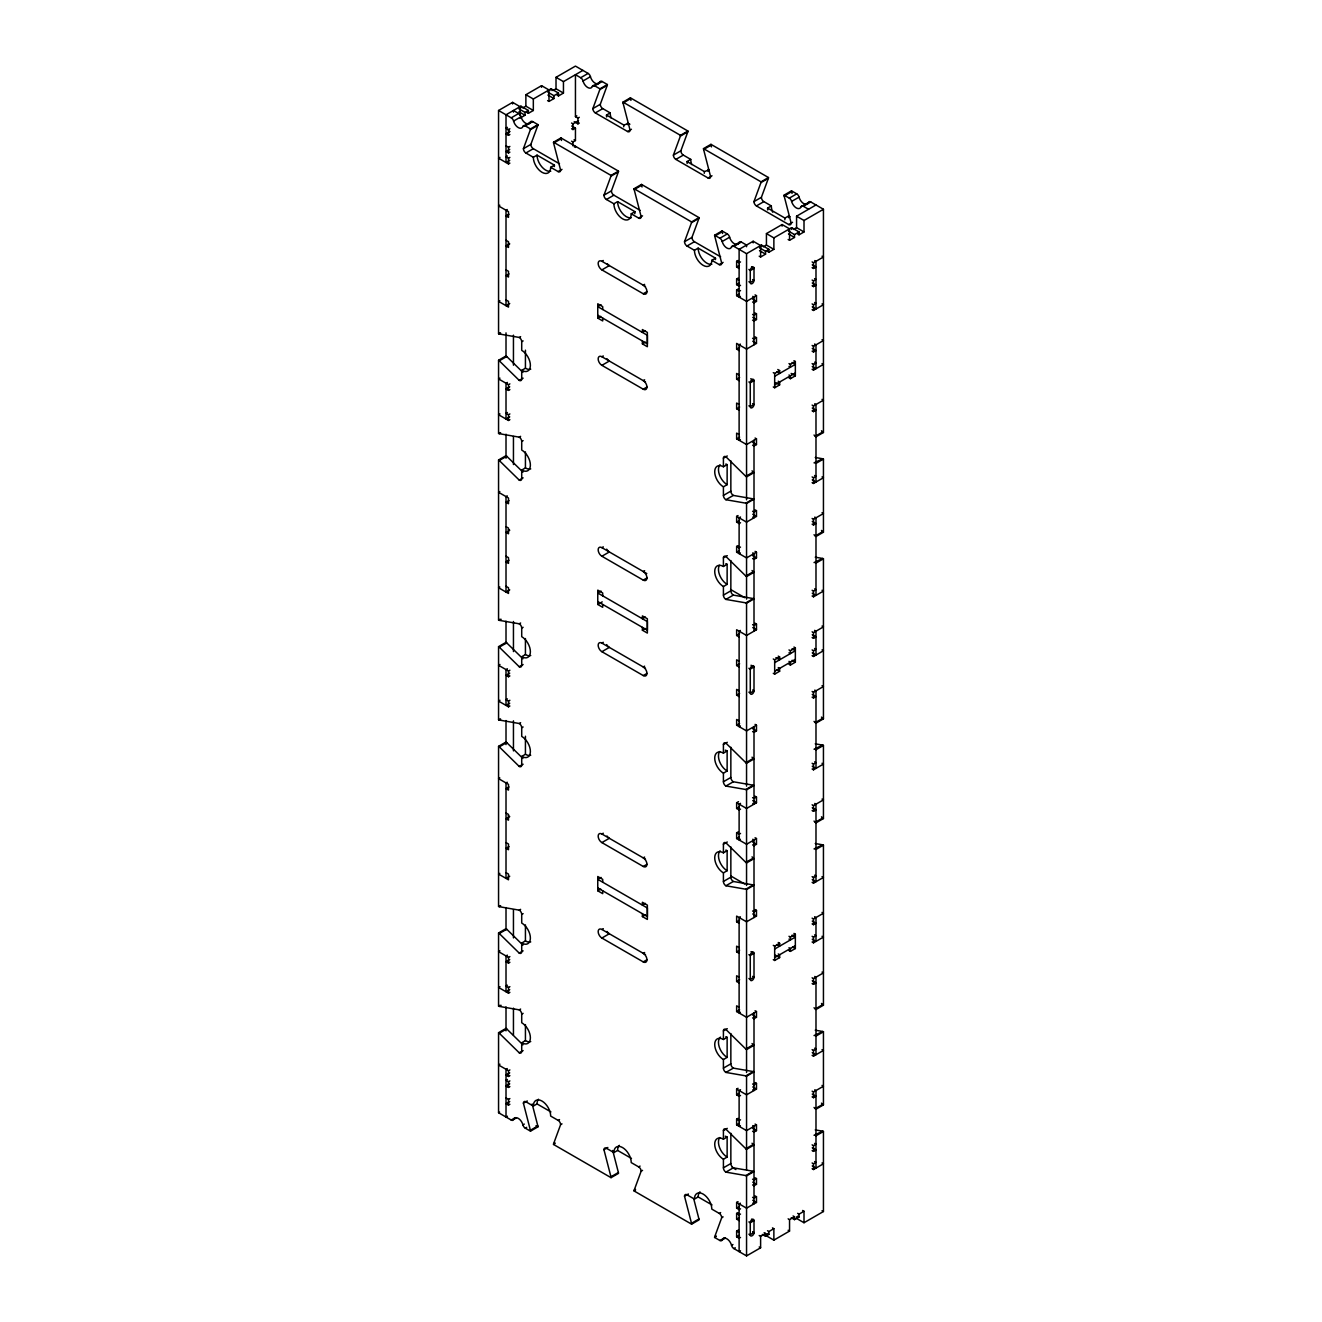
<?xml version="1.0" encoding="UTF-8"?>
<svg xmlns="http://www.w3.org/2000/svg" width="1322" height="1322" viewBox="0 0 1322 1322"><rect width="100%" height="100%" fill="white"/><g stroke="black" fill="none" stroke-linecap="round" stroke-linejoin="round"><path stroke-width="1.5" d="M533.328 157.285L537.046 155.137L554.414 165.151L550.679 167.299A12.278 7.089 60 0 1 542.003 172.306A12.278 7.089 60 0 1 533.328 157.285L525.892 152.988A3.503 2.033 60 0 1 523.413 148.692L530.386 129.672A3.503 2.033 60 0 0 530.502 128.912L537.938 124.615L532.7 121.607A3.503 2.033 60 0 0 530.37 122.169A7.007 4.049 60 0 1 525.693 123.276A7.007 4.049 60 0 1 521.017 116.766A3.503 2.033 60 0 0 518.67 113.51L513.448 110.486L513.448 112.155M523.413 148.692L530.849 144.395L537.839 125.375A3.503 2.033 60 0 0 537.938 124.615M631.437 129.275L627.57 131.506L595.33 112.899A3.503 2.033 60 0 1 592.851 108.602L599.824 89.582A3.503 2.033 60 0 0 599.94 88.822L607.376 84.542L602.138 81.518A3.503 2.033 60 0 0 599.808 82.08A7.007 4.049 60 0 1 595.131 83.187A7.007 4.049 60 0 1 590.455 76.676A3.503 2.033 60 0 0 588.108 73.421L575.45 66.1L556.017 77.32L556.017 88.772L563.453 93.069L563.453 81.617L582.886 70.397M592.851 108.602L600.287 104.306L607.261 85.286A3.503 2.033 60 0 0 607.376 84.542M613.887 203.786L617.605 201.638L634.957 211.669L631.238 213.817A12.278 7.089 60 0 1 622.563 218.824A12.278 7.089 60 0 1 613.887 203.786L606.434 199.49A3.503 2.033 60 0 1 603.956 195.193L610.946 176.19A3.503 2.033 60 0 0 611.045 175.429L618.498 171.133L560.958 137.918L553.521 142.214A3.503 2.033 60 0 0 553.621 143.09L560.611 170.158A3.503 2.033 60 0 1 558.132 171.596L550.679 167.299M603.956 195.193L611.408 190.897L618.382 171.893A3.503 2.033 60 0 0 618.498 171.133M711.996 175.776L708.113 178.024L675.873 159.4A3.503 2.033 60 0 1 673.394 155.104L680.384 136.1A3.503 2.033 60 0 0 680.483 135.34L687.919 131.043L630.396 97.828L622.959 102.124A3.503 2.033 60 0 0 623.059 103L630.049 130.068A3.503 2.033 60 0 1 627.57 131.506M673.394 155.104L680.847 150.807L687.82 131.803A3.503 2.033 60 0 0 687.919 131.043M694.43 250.288L698.165 248.139L715.516 258.17L711.798 260.318A12.278 7.089 60 0 1 703.122 265.325A12.278 7.089 60 0 1 694.43 250.288L686.994 246.008A3.503 2.033 60 0 1 684.515 241.711L691.505 222.691A3.503 2.033 60 0 0 691.604 221.931L699.041 217.634L641.517 184.419L634.081 188.716A3.503 2.033 60 0 0 634.18 189.591L641.153 216.676A3.503 2.033 60 0 1 638.675 218.097L631.238 213.817M684.515 241.711L691.951 237.415L698.941 218.394A3.503 2.033 60 0 0 699.041 217.634M792.556 222.294L788.672 224.525L756.432 205.918A3.503 2.033 60 0 1 753.953 201.622L760.943 182.601A3.503 2.033 60 0 0 761.042 181.841L768.479 177.545L710.955 144.329L703.502 148.626A3.503 2.033 60 0 0 703.618 149.502L710.592 176.586A3.503 2.033 60 0 1 708.113 178.024M753.953 201.622L761.389 197.325L768.379 178.305A3.503 2.033 60 0 0 768.479 177.545M612.714 1150.487L618.382 1172.498A3.503 2.033 60 0 1 618.498 1173.374L611.045 1177.671L553.521 1144.455A3.503 2.033 60 0 1 553.621 1143.695L560.611 1124.675L561.999 1123.882M693.703 1198.69L698.941 1219A3.503 2.033 60 0 1 699.041 1219.876L691.604 1224.172L634.081 1190.957A3.503 2.033 60 0 1 634.18 1190.197L641.153 1171.193L642.558 1170.383M762.315 1234.451L765.57 1236.334L765.57 1233.476L760.613 1236.334L760.613 1247.786L746.55 1255.9L733.892 1248.579A3.503 2.033 60 0 1 731.545 1245.324A7.007 4.049 60 0 0 726.869 1238.813A7.007 4.049 60 0 0 722.192 1239.92A3.503 2.033 60 0 1 719.862 1240.482L714.624 1237.458A3.503 2.033 60 0 1 714.739 1236.714L721.713 1217.694L723.117 1216.884M520.62 336.631L519.232 337.44L499.27 333.987A3.503 2.033 60 0 1 498.559 333.689L498.559 110.486L512.622 102.372L520.058 106.669L520.058 115.609M525.875 94.721L533.328 99.001L533.328 110.47L525.875 106.173L525.875 94.721L541.557 85.666L548.994 89.962L548.994 101.414L547.589 100.604M526.966 112.519L528.37 113.328L528.37 110.47L520.918 106.173L506.012 114.783L506.012 162.507L509.73 160.359M533.328 99.001L551.059 88.772L558.495 93.069L558.495 95.928L557.107 95.118M522.785 107.958L525.875 106.173M552.91 90.557L556.017 88.772M498.559 110.486L511.234 117.807L518.67 113.51M579.317 117.311L577.929 118.121L575.45 116.683L575.45 74.693L580.672 77.717L588.108 73.421M518.968 108.9L525.016 112.387L528.37 110.47M547.903 92.193L553.951 95.696L558.495 93.069M511.234 117.807A3.503 2.033 60 0 1 513.58 121.062L521.017 116.766M580.672 77.717A3.503 2.033 60 0 1 583.019 80.973L590.455 76.676M520.058 118.121L525.016 115.262L525.016 112.387M528.37 113.328L533.328 110.47M548.994 101.414L553.951 98.555L553.951 95.696M558.495 95.928L563.453 93.069M507.4 127.342L506.012 128.135L508.491 129.573L509.879 128.763M509.73 131.721L506.012 133.869L508.491 135.307L509.879 134.497M513.58 121.062A7.007 4.049 60 0 0 518.257 127.573A7.007 4.049 60 0 0 522.934 126.466L530.37 122.169M583.019 80.973A7.007 4.049 60 0 0 587.695 87.483A7.007 4.049 60 0 0 592.372 86.376L599.808 82.08M522.934 126.466A3.503 2.033 60 0 1 525.264 125.904L532.7 121.607M592.372 86.376A3.503 2.033 60 0 1 594.702 85.814L602.138 81.518M530.386 129.672L537.839 125.375M599.824 89.582L607.261 85.286M506.012 145.8L508.491 147.238L509.879 146.428M509.73 149.386L506.012 151.534L508.491 152.955L509.879 152.162M499.964 157.401L498.559 158.21L508.491 163.945L509.879 163.135M507.4 155.979L506.012 156.773L508.491 158.21L509.879 157.401M575.45 116.683L576.838 115.89M571.567 123.045L572.971 123.855L578.54 120.633M525.892 152.988L533.328 148.692L559.52 163.812M595.33 112.899L602.766 108.602L610.202 112.899A12.278 7.089 60 0 0 611.177 118.055M574.211 121.707L577.929 123.855L579.317 123.045M571.567 128.763L572.971 129.573L575.45 128.151L575.45 140.545L572.971 141.983L571.567 141.173M553.621 143.09L561.057 138.793A3.503 2.033 60 0 1 560.958 137.918M623.059 103L630.495 98.704A3.503 2.033 60 0 1 630.396 97.828M606.633 116.947A12.278 7.089 60 0 1 606.484 115.047L610.202 112.899M574.359 146.907L575.45 146.279L575.45 147.42M623.703 126.813A12.278 7.089 60 0 0 623.835 125.061L628.495 123.458M499.815 205.224L498.559 205.935L508.491 211.669L508.491 217.386L506.012 215.965L508.987 214.247M558.132 171.596L561.999 169.365M507.251 209.52L506.012 210.231L506.012 305.679L509.73 303.531M610.946 176.19L618.382 171.893M680.384 136.1L687.82 131.803M606.434 199.49L613.887 195.193L640.079 210.314M675.873 159.4L683.325 155.104L690.762 159.4A12.278 7.089 60 0 0 691.737 164.572M634.18 189.591L641.616 185.295A3.503 2.033 60 0 1 641.517 184.419M703.618 149.502L711.054 145.205A3.503 2.033 60 0 1 710.955 144.329M687.176 163.465A12.278 7.089 60 0 1 687.043 161.548L690.762 159.4M508.987 273.902L506.012 275.62L508.491 277.042L508.491 271.324L506.012 269.886M704.246 173.314A12.278 7.089 60 0 0 704.395 171.579L709.055 169.96M638.675 218.097L642.558 215.866M499.815 300.672L498.559 301.383L508.491 307.117L508.491 301.383L506.012 299.962M644.624 284.362L643.236 285.155A5.255 3.041 60 0 1 646.954 291.6L643.236 293.748L601.89 269.886A5.255 3.041 60 0 1 598.172 263.442A5.255 3.041 60 0 1 601.89 261.293L603.295 260.484M601.89 269.886L609.343 265.59A5.255 3.041 60 0 1 607.294 263.722M498.559 333.689L499.964 332.896M691.505 222.691L698.941 218.394M760.943 182.601L768.379 178.305M499.27 333.987L500.674 333.177M686.994 246.008L694.43 241.711L720.639 256.832M756.432 205.918L763.868 201.622L771.321 205.918A12.278 7.089 60 0 0 772.726 212.214M522.934 372.424L506.723 356.51A3.503 2.033 60 0 0 506.012 355.982L498.559 360.278A3.503 2.033 60 0 1 499.27 360.807L519.232 380.389A3.503 2.033 60 0 0 521.711 378.968L521.711 370.375A12.278 7.089 60 0 0 530.386 365.368A12.278 7.089 60 0 0 521.711 350.33L521.711 341.737L523.115 340.927M711.798 260.318L719.234 264.615A3.503 2.033 60 0 0 721.713 263.177L714.739 236.109A3.503 2.033 60 0 1 714.624 235.233L722.06 230.937L727.298 233.944A3.503 2.033 60 0 1 729.628 237.216A7.007 4.049 60 0 0 734.305 243.727A7.007 4.049 60 0 0 738.981 242.604A3.503 2.033 60 0 1 741.328 242.042L746.55 245.066L746.55 246.735M788.672 224.525A3.503 2.033 60 0 0 791.151 223.088L784.161 196.02A3.503 2.033 60 0 1 784.062 195.144L791.498 190.847L796.736 193.855A3.503 2.033 60 0 1 799.066 197.127A7.007 4.049 60 0 0 803.743 203.638A7.007 4.049 60 0 0 808.42 202.514A3.503 2.033 60 0 1 810.766 201.952L823.441 209.273L823.441 432.492L815.988 436.789A3.503 2.033 60 0 1 815.277 436.26L814.038 435.021M714.739 236.109L722.176 231.813A3.503 2.033 60 0 1 722.06 230.937M784.161 196.02L791.614 191.723A3.503 2.033 60 0 1 791.498 190.847M499.27 360.807L506.723 356.51M767.735 209.967A12.278 7.089 60 0 1 767.586 208.066L771.321 205.918M601.064 304.721L597.759 306.638L647.367 335.276L647.367 343.869L597.759 315.231M714.624 235.233L719.862 238.241L727.298 233.944M784.161 195.193L789.3 198.151L796.736 193.855M719.862 238.241A3.503 2.033 60 0 1 722.192 241.496L729.628 237.216M789.3 198.151A3.503 2.033 60 0 1 791.63 201.423L799.066 197.127M602.716 309.497L602.716 306.638L597.759 303.779L597.759 318.09L600.733 316.371M499.964 378.142L498.559 378.935L508.491 384.669L509.879 383.859M722.192 241.496A7.007 4.049 60 0 0 726.869 248.024A7.007 4.049 60 0 0 731.545 246.9L738.981 242.604M791.63 201.423A7.007 4.049 60 0 0 796.307 207.934A7.007 4.049 60 0 0 800.983 206.81L808.42 202.514M731.545 246.9A3.503 2.033 60 0 1 733.892 246.338L741.328 242.042M800.983 206.81A3.503 2.033 60 0 1 803.33 206.249L810.766 201.952M784.805 219.816A12.278 7.089 60 0 0 784.954 218.08L788.672 215.932L790.06 216.742M521.711 370.375L525.429 368.227A12.278 7.089 60 0 0 530.733 369.202M507.4 382.438L506.012 383.231L506.012 419.024L509.73 416.876M759.208 256.187L760.613 256.997L760.613 245.545L753.176 241.248L739.114 249.362L739.114 297.086L740.353 296.376M766.43 233.597L773.866 237.894L773.866 249.346L766.43 245.049L766.43 233.597L782.095 224.542L789.548 228.838L789.548 240.29L788.143 239.497M823.441 209.273L804.007 220.493L804.007 231.945L796.571 227.648L796.571 216.197L815.988 204.976M719.234 264.615L723.117 262.367M519.232 380.389L523.115 378.158M509.73 386.817L506.012 388.965L508.491 390.403L509.879 389.593M733.892 246.338L746.55 253.659L761.472 245.049L768.908 249.346L768.908 252.205L767.52 251.395M773.866 237.894L791.614 227.648L799.05 231.945L799.05 234.804L797.645 234.011M739.114 268.449L736.635 267.027L736.635 261.293L738.04 260.484M763.339 246.834L766.43 245.049M793.464 229.433L796.571 227.648M740.518 261.921L739.114 262.731L736.635 261.293M736.635 267.027L739.428 265.408M759.522 247.776L765.57 251.279L768.908 249.346M788.457 231.086L794.505 234.572L799.05 231.945M760.613 256.997L765.57 254.138L765.57 251.279M768.908 252.205L773.866 249.346M789.548 240.29L794.505 237.431L794.505 234.572M799.05 234.804L804.007 231.945M499.964 413.935L498.559 414.728L508.491 420.462L509.879 419.652M645.384 330.682L642.393 332.4L642.393 329.542L647.367 332.4L647.367 346.728L642.393 343.869L642.393 340.993M750.268 270.597L754.003 268.449L751.524 267.027M644.624 379.811L643.236 380.604A5.255 3.041 60 0 1 646.954 387.049L643.236 389.197L601.89 365.335A5.255 3.041 60 0 1 598.172 358.89A5.255 3.041 60 0 1 601.89 356.742L603.295 355.949M740.518 285.304L739.114 286.114L736.635 284.676L736.635 278.959L738.04 278.149M507.4 412.497L506.012 413.307L508.491 414.728L509.879 413.935M736.635 284.676L739.428 283.073M601.89 365.335L609.343 361.038A5.255 3.041 60 0 1 606.996 358.725M642.393 343.869L645.384 342.15M752.598 302.011L754.003 302.821L756.481 301.383L756.481 295.665L746.55 301.383L736.635 295.665L736.635 289.931L738.502 288.857M740.518 290.559L739.114 291.369L736.635 289.931M736.635 295.665L739.428 294.046M498.559 360.278L498.559 433.401L499.964 432.591M498.559 433.401A3.503 2.033 60 0 0 499.27 433.682L500.674 432.889M812.121 261.921L813.509 262.731L823.441 256.997L822.036 256.204M499.27 433.682L519.232 437.152L520.62 436.343M812.121 267.655L813.509 268.449L815.988 267.027L812.27 264.879M522.934 472.136L506.723 456.222A3.503 2.033 60 0 0 506.012 455.693L498.559 459.973A3.503 2.033 60 0 1 499.27 460.519L519.232 480.101A3.503 2.033 60 0 0 521.711 478.663L521.711 470.07A12.278 7.089 60 0 0 530.386 465.063A12.278 7.089 60 0 0 521.711 450.025L521.711 441.432L523.115 440.639M499.27 460.519L506.723 456.222M752.598 320.155L754.003 320.949L756.481 319.527L756.481 313.793L754.003 315.231L752.598 314.421M812.121 280.066L813.509 280.859L815.988 279.438L814.6 278.628M812.121 285.783L813.509 286.593L815.988 285.155L812.27 283.007M521.711 470.07L525.429 467.922A12.278 7.089 60 0 0 530.733 468.897M740.353 344.1L739.114 344.811L739.114 440.259L740.353 439.548M755.077 336.846L756.481 337.655L756.481 343.39L746.55 349.107L736.635 343.39L736.635 349.107L739.609 347.389M756.481 337.655L754.003 339.093L752.598 338.283M812.121 303.928L813.509 304.721L815.988 303.3L814.6 302.49M519.232 480.101L523.115 477.853M499.815 491.569L498.559 492.296L508.491 498.014L508.491 503.748L506.012 502.31L508.987 500.592M812.121 309.645L813.509 310.455L823.441 304.721L822.036 303.928M507.251 495.866L506.012 496.593L506.012 592.041L509.73 589.893M739.114 374.886L736.635 373.448L736.635 379.183L739.609 377.464M812.121 345.439L813.509 346.248L823.441 340.514L822.036 339.721M773.287 372.639L774.675 373.448L779.633 370.573L779.633 373.448L776.857 371.829M788.986 363.567L790.391 364.376L795.348 361.517L795.348 375.828L790.391 378.687L788.986 377.877M812.121 351.173L813.509 351.983L815.988 350.545L812.27 348.397M774.659 376.307L795.332 364.376L792.027 362.476M774.659 384.9L795.332 372.969M739.114 404.466L736.635 403.045L736.635 408.762L739.609 407.044M812.121 363.583L813.509 364.376L815.988 362.955L814.6 362.145M773.287 386.949L774.675 387.759L779.633 384.9L779.633 382.025L778.245 381.232M812.121 369.301L813.509 370.11L823.441 364.376L822.036 363.583M508.987 560.247L506.012 561.966L508.491 563.403L508.491 557.669L506.012 556.248M739.114 434.541L736.635 433.104L736.635 438.838L739.609 437.119M499.815 587.018L498.559 587.745L508.491 593.462L508.491 587.745L506.012 586.307M752.598 445.183L754.003 445.993L756.481 444.556L756.481 438.838L746.55 444.556L736.635 438.838M812.121 405.094L813.509 405.904L823.441 400.186L822.036 399.376M725.894 499.716L733.33 495.42L753.292 498.873A3.503 2.033 60 0 1 754.003 499.154L746.55 503.451A3.503 2.033 60 0 0 745.839 503.17L725.894 499.716A3.503 2.033 60 0 1 723.415 495.42L723.415 486.827A12.278 7.089 60 0 1 714.723 471.789A12.278 7.089 60 0 1 723.415 466.782L723.415 458.189L727.282 455.958M812.121 410.828L813.509 411.638L815.988 410.2L812.27 408.052M723.415 466.782L727.133 464.633L727.133 484.678L723.415 486.827M644.624 570.707L643.236 571.517A5.255 3.041 60 0 1 646.954 577.962L643.236 580.11L601.89 556.248A5.255 3.041 60 0 1 598.172 549.803A5.255 3.041 60 0 1 601.89 547.655L603.295 546.845M601.89 556.248L609.343 551.952A5.255 3.041 60 0 1 606.699 549.175M745.839 476.35L753.292 472.053A3.503 2.033 60 0 0 754.003 472.582L746.55 476.878A3.503 2.033 60 0 1 745.839 476.35L725.894 456.751A3.503 2.033 60 0 0 723.415 458.189M815.277 436.26L822.73 431.964A3.503 2.033 60 0 0 823.441 432.492M498.559 459.973L498.559 620.051L499.964 619.241M498.559 620.051A3.503 2.033 60 0 0 499.27 620.348L501.137 619.274M723.415 495.42L730.851 491.123L730.851 460.866M499.27 620.348L519.232 623.802L520.62 622.993M522.934 658.786L506.723 642.872A3.503 2.033 60 0 0 506.012 642.343L498.559 646.64A3.503 2.033 60 0 1 499.27 647.169L519.232 666.751A3.503 2.033 60 0 0 521.711 665.313L521.711 656.72A12.278 7.089 60 0 0 530.386 651.713A12.278 7.089 60 0 0 521.711 636.675L521.711 628.099L523.115 627.289M745.839 503.17L753.292 498.873M814.038 462.865L822.73 458.784A3.503 2.033 60 0 1 823.441 459.065L823.441 532.188L815.988 536.484A3.503 2.033 60 0 1 815.277 535.955L814.038 534.732M823.441 459.065L815.988 463.361A3.503 2.033 60 0 0 815.277 463.08M499.27 647.169L506.723 642.872M601.064 591.083L597.759 592.983L647.367 621.621L647.367 630.214L597.759 601.576M740.518 522.735L739.114 523.545L736.635 522.124L736.635 516.39L738.04 515.58M740.518 517.018L739.114 517.827L739.114 553.621L740.353 552.893M736.635 522.124L739.428 520.504M736.635 516.39L746.55 522.124L756.481 516.39L756.481 510.656L754.003 512.093L752.598 511.284M812.121 476.928L813.509 477.738L815.988 476.3L814.6 475.49M602.716 595.858L602.716 592.983L597.759 590.124L597.759 604.451L602.221 601.874M499.964 664.487L498.559 665.297L508.491 671.031L509.879 670.221M812.121 482.662L813.509 483.455L823.441 477.738L822.036 476.928M521.711 656.72L525.429 654.572A12.278 7.089 60 0 0 530.733 655.547M507.4 668.783L506.012 669.593L506.012 705.386L509.73 703.238M519.232 666.751L523.115 664.52M509.73 673.179L506.012 675.311L508.491 676.748L509.879 675.939M752.598 558.545L754.003 559.338L756.481 557.917L756.481 552.183L746.55 557.917L736.635 552.183L736.635 546.449L738.04 545.655M740.518 547.077L739.114 547.886L736.635 546.449M725.894 599.411L733.33 595.115L753.292 598.569A3.503 2.033 60 0 1 754.003 598.866L746.55 603.163A3.503 2.033 60 0 0 745.839 602.865L725.894 599.411A3.503 2.033 60 0 1 723.415 595.115L723.415 586.522A12.278 7.089 60 0 1 714.723 571.484A12.278 7.089 60 0 1 723.415 566.477L723.415 557.884L727.282 555.653M736.635 552.183L739.428 550.58M723.415 566.477L727.133 564.329L727.133 584.374L723.415 586.522M499.964 700.28L498.559 701.09L508.491 706.824L509.879 706.014M812.121 518.455L813.509 519.249L823.441 513.531L822.036 512.721M645.384 617.043L642.393 618.762L642.393 615.903L647.367 618.762L647.367 633.073L642.393 630.214L642.393 627.355M644.624 666.156L643.236 666.966A5.255 3.041 60 0 1 646.954 673.41L643.236 675.559L601.89 651.696A5.255 3.041 60 0 1 598.172 645.252A5.255 3.041 60 0 1 601.89 643.103L603.295 642.294M507.4 698.859L506.012 699.652L508.491 701.09L509.879 700.28M812.121 524.173L813.509 524.983L815.988 523.545L812.27 521.397M601.89 651.696L609.343 647.4A5.255 3.041 60 0 1 606.699 644.624M642.393 630.214L645.384 628.495M745.839 576.045L753.292 571.748A3.503 2.033 60 0 0 754.003 572.277L746.55 576.574A3.503 2.033 60 0 1 745.839 576.045L725.894 556.463A3.503 2.033 60 0 0 723.415 557.884M815.277 535.955L822.73 531.659A3.503 2.033 60 0 0 823.441 532.188M498.559 646.64L498.559 719.746L499.964 718.953M498.559 719.746A3.503 2.033 60 0 0 499.27 720.044L500.674 719.234M723.415 595.115L730.851 590.818L730.851 560.578M499.27 720.044L519.232 723.498L520.62 722.688M522.934 758.481L506.723 742.567A3.503 2.033 60 0 0 506.012 742.039L498.559 746.335A3.503 2.033 60 0 1 499.27 746.864L519.232 766.446A3.503 2.033 60 0 0 521.711 765.025L521.711 756.432A12.278 7.089 60 0 0 530.386 751.425A12.278 7.089 60 0 0 521.711 736.387L521.711 727.794L523.115 726.984M745.839 602.865L753.292 598.569M814.038 562.561L822.73 558.479A3.503 2.033 60 0 1 823.441 558.776L823.441 718.838L815.988 723.134A3.503 2.033 60 0 1 815.277 722.605L814.038 721.382M823.441 558.776L815.988 563.073A3.503 2.033 60 0 0 815.277 562.775M499.27 746.864L506.723 742.567M521.711 756.432L525.429 754.284A12.278 7.089 60 0 0 530.733 755.259M740.353 630.462L739.114 631.172L739.114 726.621L740.353 725.91M755.077 623.207L756.481 624.017L756.481 629.735L746.55 635.469L736.635 629.735L736.635 635.469L739.609 633.75M756.481 624.017L754.003 625.438L752.598 624.645M812.121 590.273L813.509 591.083L815.988 589.645L814.6 588.852M519.232 766.446L523.115 764.215M499.815 777.931L498.559 778.641L508.491 784.376L508.491 790.093L506.012 788.672L508.987 786.954M812.121 596.007L813.509 596.8L823.441 591.083L822.036 590.273M507.251 782.227L506.012 782.938L506.012 878.386L509.73 876.238M739.114 661.231L736.635 659.81L736.635 665.528L739.609 663.809M812.121 631.8L813.509 632.61L823.441 626.876L822.036 626.066M773.287 658.984L774.675 659.794L779.633 656.935L779.633 659.794L775.915 657.645M788.986 649.928L790.391 650.721L795.348 647.863L795.348 662.19L790.391 665.049L788.986 664.239M812.121 637.518L813.509 638.328L815.988 636.89L812.27 634.758M774.659 662.669L795.332 650.738L792.027 648.821M774.659 671.262L795.332 659.331M739.114 690.828L736.635 689.39L736.635 695.124L739.609 693.406M812.121 649.928L813.509 650.738L815.988 649.3L814.6 648.507M773.287 673.311L774.675 674.121L779.633 671.245L779.633 668.387L778.245 667.577M812.121 655.662L813.509 656.472L823.441 650.738L822.036 649.928M508.987 846.609L506.012 848.327L508.491 849.749L508.491 844.031L506.012 842.593M739.114 720.887L736.635 719.465L736.635 725.183L739.609 723.465M499.815 873.379L498.559 874.09L508.491 879.824L508.491 874.09L506.012 872.669M752.598 731.545L754.003 732.355L756.481 730.917L756.481 725.183L746.55 730.917L736.635 725.183M812.121 691.456L813.509 692.265L823.441 686.531L822.036 685.721M725.894 786.061L733.33 781.765L753.292 785.218A3.503 2.033 60 0 1 754.003 785.516L746.55 789.812A3.503 2.033 60 0 0 745.839 789.515L725.894 786.061A3.503 2.033 60 0 1 723.415 781.765L723.415 773.172A12.278 7.089 60 0 1 714.723 758.15A12.278 7.089 60 0 1 723.415 753.127L723.415 744.534L727.282 742.303M812.121 697.173L813.509 697.983L815.988 696.562L812.27 694.414M723.415 753.127L727.133 750.979L727.133 771.023L723.415 773.172M644.624 857.069L643.236 857.862A5.255 3.041 60 0 1 646.954 864.307L643.236 866.455L601.89 842.593A5.255 3.041 60 0 1 598.172 836.148A5.255 3.041 60 0 1 601.89 834L603.295 833.207M601.89 842.593L609.343 838.297A5.255 3.041 60 0 1 606.996 835.983M745.839 762.695L753.292 758.398A3.503 2.033 60 0 0 754.003 758.927L746.55 763.224A3.503 2.033 60 0 1 745.839 762.695L725.894 743.113A3.503 2.033 60 0 0 723.415 744.534M815.277 722.605L822.73 718.309A3.503 2.033 60 0 0 823.441 718.838M498.559 746.335L498.559 906.413L499.964 905.603M498.559 906.413A3.503 2.033 60 0 0 499.27 906.694L500.674 905.884M723.415 781.765L730.851 777.468L730.851 747.227M499.27 906.694L519.232 910.147L520.62 909.354M522.934 945.131L506.723 929.217A3.503 2.033 60 0 0 506.012 928.688L498.559 932.985A3.503 2.033 60 0 1 499.27 933.514L519.232 953.112A3.503 2.033 60 0 0 521.711 951.675L521.711 943.082A12.278 7.089 60 0 0 530.386 938.075A12.278 7.089 60 0 0 521.711 923.037L521.711 914.444L523.115 913.634M745.839 789.515L753.292 785.218M814.038 749.21L822.73 745.129A3.503 2.033 60 0 1 823.441 745.426L823.441 818.549L815.988 822.846A3.503 2.033 60 0 1 815.277 822.317L814.038 821.078M823.441 745.426L815.988 749.723A3.503 2.033 60 0 0 815.277 749.425M499.27 933.514L506.723 929.217M601.064 877.428L597.759 879.345L647.367 907.983L647.367 916.576L597.759 887.938M740.518 809.097L739.114 809.907L736.635 808.469L736.635 802.751L738.502 801.677M740.518 803.363L739.114 804.173L739.114 839.966L740.353 839.255M736.635 808.469L739.428 806.866M736.635 802.751L746.55 808.469L756.481 802.751L756.481 797.017L754.003 798.455L752.598 797.645M812.121 763.273L813.509 764.083L815.988 762.662L814.6 761.852M602.716 882.204L602.716 879.345L597.759 876.486L597.759 890.797L600.733 889.078M499.964 950.849L498.559 951.658L508.491 957.376L509.879 956.566M812.121 769.007L813.509 769.817L823.441 764.083L822.036 763.29M521.711 943.082L525.429 940.933A12.278 7.089 60 0 0 530.733 941.908M507.4 955.145L506.012 955.938L506.012 991.748L509.73 989.6M519.232 953.112L523.115 950.865M509.73 959.524L506.012 961.672L508.491 963.11L509.879 962.3M752.598 844.89L754.003 845.7L756.481 844.262L756.481 838.545L746.55 844.262L736.635 838.545L736.635 832.81L738.04 832.001M740.518 833.438L739.114 834.248L736.635 832.81M725.894 885.757L733.33 881.477L753.292 884.93A3.503 2.033 60 0 1 754.003 885.211L746.55 889.508A3.503 2.033 60 0 0 745.839 889.227L725.894 885.757A3.503 2.033 60 0 1 723.415 881.477L723.415 872.884A12.278 7.089 60 0 1 714.723 857.846A12.278 7.089 60 0 1 723.415 852.839L723.415 844.246L727.282 841.998M736.635 838.545L739.428 836.925M723.415 852.839L727.133 850.69L727.133 870.735L723.415 872.884M499.964 986.642L498.559 987.451L508.491 993.169L509.879 992.359M812.121 804.801L813.509 805.61L823.441 799.876L822.036 799.083M645.384 903.405L642.393 905.124L642.393 902.248L647.367 905.124L647.367 919.434L642.393 916.576L642.393 913.7M644.624 952.518L643.236 953.327A5.255 3.041 60 0 1 646.954 959.755L643.236 961.904L601.89 938.042A5.255 3.041 60 0 1 598.172 931.597A5.255 3.041 60 0 1 601.89 929.465L603.295 928.655M507.4 985.204L506.012 986.014L508.491 987.451L509.879 986.642M812.121 810.535L813.509 811.328L815.988 809.907L812.27 807.759M601.89 938.042L609.343 933.745A5.255 3.041 60 0 1 606.996 931.432M642.393 916.576L645.384 914.857M745.839 862.39L753.292 858.11A3.503 2.033 60 0 0 754.003 858.639L746.55 862.936A3.503 2.033 60 0 1 745.839 862.39L725.894 842.808A3.503 2.033 60 0 0 723.415 844.246M815.277 822.317L822.73 818.021A3.503 2.033 60 0 0 823.441 818.549M498.559 932.985L498.559 1006.108L499.964 1005.298M498.559 1006.108A3.503 2.033 60 0 0 499.27 1006.389L501.137 1005.315M723.415 881.477L730.851 877.18L730.851 846.923M499.27 1006.389L519.232 1009.859L520.62 1009.05M522.934 1044.843L506.723 1028.929A3.503 2.033 60 0 0 506.012 1028.4L498.559 1032.697A3.503 2.033 60 0 1 499.27 1033.226L519.232 1052.808A3.503 2.033 60 0 0 521.711 1051.37L521.711 1042.777A12.278 7.089 60 0 0 530.386 1037.77A12.278 7.089 60 0 0 521.711 1022.732L521.711 1014.156L523.115 1013.346M745.839 889.227L753.292 884.93M814.038 848.922L822.73 844.841A3.503 2.033 60 0 1 823.441 845.122L823.441 1005.199L815.988 1009.496A3.503 2.033 60 0 1 815.277 1008.967L814.038 1007.744M823.441 845.122L815.988 849.418A3.503 2.033 60 0 0 815.277 849.137M499.27 1033.226L506.723 1028.929M521.711 1042.777L525.429 1040.629A12.278 7.089 60 0 0 530.733 1041.604M740.353 916.807L739.114 917.518L739.114 1012.983L740.353 1012.255M755.077 909.553L756.481 910.362L756.481 916.096L746.55 921.814L736.635 916.096L736.635 921.814L739.609 920.095M756.481 910.362L754.003 911.8L752.598 910.99M812.121 876.635L813.509 877.428L815.988 876.007L814.6 875.197M519.232 1052.808L523.115 1050.577M499.964 1064.193L498.559 1065.003L508.491 1070.721L509.879 1069.928M812.121 882.352L813.509 883.162L823.441 877.428L822.036 876.635M507.251 1068.573L506.012 1069.3L506.012 1117.024L507.4 1116.214M509.73 1072.869L506.012 1075.017L508.491 1076.455L509.879 1075.645M507.4 1079.463L506.012 1080.272L508.491 1081.71L509.879 1080.9M739.114 947.593L736.635 946.155L736.635 951.89L739.609 950.171M508.326 1083.049L509.73 1083.858L506.012 1086.006L508.491 1087.428L509.879 1086.618M812.121 918.146L813.509 918.955L823.441 913.238L822.036 912.428M506.012 1097.938L508.491 1099.359L509.879 1098.549M773.287 945.346L774.675 946.155L779.633 943.28L779.633 946.155L776.857 944.536M788.986 936.273L790.391 937.083L795.348 934.224L795.348 948.535L790.391 951.394L788.986 950.601M812.121 923.88L813.509 924.689L815.988 923.252L812.27 921.104M509.73 1101.507L506.012 1103.655L508.491 1105.093L509.879 1104.283M774.659 949.031L795.332 937.1L792.027 935.183M498.559 1032.697L498.559 1112.727L499.617 1112.116M774.659 957.607L795.332 945.676M532.155 1103.986L537.839 1125.98A3.503 2.033 60 0 1 537.938 1126.856L530.502 1131.153A3.503 2.033 60 0 0 530.386 1130.277L523.413 1103.209L527.28 1100.962M739.114 977.189L736.635 975.752L736.635 981.469L739.609 979.751M812.121 936.29L813.509 937.1L815.988 935.662L814.6 934.852M773.287 959.656L774.675 960.466L779.633 957.607L779.633 954.748L778.245 953.939M812.121 942.008L813.509 942.817L823.441 937.1L822.036 936.29M523.413 1103.209A3.503 2.033 60 0 1 525.892 1101.771L533.328 1106.068L537.046 1103.92A12.278 7.089 60 0 1 538.484 1099.226M498.559 1112.727L511.234 1120.048L513.101 1118.974M513.564 1118.693L515.415 1117.619M511.234 1120.048A3.503 2.033 60 0 0 513.58 1119.486L516.373 1117.867M513.58 1119.486A7.007 4.049 60 0 1 518.257 1118.362A7.007 4.049 60 0 1 522.934 1124.873L524.322 1124.08M522.934 1124.873A3.503 2.033 60 0 0 525.264 1128.145L526.668 1127.336M530.386 1130.277L537.839 1125.98M739.114 1007.248L736.635 1005.811L736.635 1011.545L739.609 1009.826M533.328 1106.068A12.278 7.089 60 0 1 542.003 1101.061A12.278 7.089 60 0 1 550.679 1116.082L558.132 1120.378L559.52 1119.585M752.598 1017.89L754.003 1018.7L756.481 1017.279L756.481 1011.545L746.55 1017.279L736.635 1011.545M812.121 977.801L813.509 978.611L823.441 972.893L822.036 972.083M725.894 1072.423L733.33 1068.126L753.292 1071.58A3.503 2.033 60 0 1 754.003 1071.861L746.55 1076.158A3.503 2.033 60 0 0 745.839 1075.877L725.894 1072.423A3.503 2.033 60 0 1 723.415 1068.126L723.415 1059.533A12.278 7.089 60 0 1 714.723 1044.496A12.278 7.089 60 0 1 723.415 1039.489L723.415 1030.896L727.282 1028.665M812.121 983.535L813.509 984.345L815.988 982.907L812.27 980.759M723.415 1039.489L727.133 1037.34L727.133 1057.385L723.415 1059.533M553.621 1143.695L555.009 1142.886M553.521 1144.455L554.91 1143.646M745.839 1049.057L753.292 1044.76A3.503 2.033 60 0 0 754.003 1045.289L746.55 1049.585A3.503 2.033 60 0 1 745.839 1049.057L725.894 1029.458A3.503 2.033 60 0 0 723.415 1030.896M815.277 1008.967L822.73 1004.67A3.503 2.033 60 0 0 823.441 1005.199M723.415 1068.126L730.851 1063.83L730.851 1033.573M611.045 1177.671A3.503 2.033 60 0 0 610.946 1176.795L603.956 1149.71L607.839 1147.479M745.839 1075.877L753.292 1071.58M814.038 1035.572L822.73 1031.491A3.503 2.033 60 0 1 823.441 1031.771L823.441 1104.895L815.988 1109.191A3.503 2.033 60 0 1 815.277 1108.662L814.038 1107.439M603.956 1149.71A3.503 2.033 60 0 1 606.434 1148.273L613.887 1152.569L617.605 1150.421A12.278 7.089 60 0 1 619.407 1145.348M823.441 1031.771L815.988 1036.068A3.503 2.033 60 0 0 815.277 1035.787M740.518 1095.459L739.114 1096.252L736.635 1094.831L736.635 1089.097L738.04 1088.287M740.518 1089.725L739.114 1090.534L739.114 1126.327L740.353 1125.617M736.635 1094.831L739.428 1093.211M736.635 1089.097L746.55 1094.831L756.481 1089.097L756.481 1083.379L754.003 1084.8L752.598 1083.99M812.121 1049.635L813.509 1050.445L815.988 1049.007L814.6 1048.197M812.121 1055.369L813.509 1056.162L823.441 1050.445L822.036 1049.635M610.946 1176.795L618.382 1172.498M613.887 1152.569A12.278 7.089 60 0 1 622.563 1147.562A12.278 7.089 60 0 1 631.238 1162.6L638.675 1166.896L640.079 1166.087M752.598 1131.252L754.003 1132.045L756.481 1130.624L756.481 1124.89L746.55 1130.624L736.635 1124.89L736.635 1119.172L738.04 1118.362M740.518 1119.8L739.114 1120.593L736.635 1119.172M725.894 1172.118L733.33 1167.822L753.292 1171.275A3.503 2.033 60 0 1 754.003 1171.573L746.55 1175.869A3.503 2.033 60 0 0 745.839 1175.572L725.894 1172.118A3.503 2.033 60 0 1 723.415 1167.822L723.415 1159.229A12.278 7.089 60 0 1 714.723 1144.208A12.278 7.089 60 0 1 723.415 1139.184L723.415 1130.591L727.282 1128.36M736.635 1124.89L739.428 1123.287M634.18 1190.197L635.568 1189.387M723.415 1139.184L727.133 1137.036L727.133 1157.081L723.415 1159.229M634.081 1190.957L635.469 1190.147M812.121 1091.162L813.509 1091.955L823.441 1086.238L822.036 1085.428M812.121 1096.88L813.509 1097.69L815.988 1096.252L812.27 1094.104M745.839 1148.752L753.292 1144.455A3.503 2.033 60 0 0 754.003 1144.984L746.55 1149.281A3.503 2.033 60 0 1 745.839 1148.752L725.894 1129.17A3.503 2.033 60 0 0 723.415 1130.591M815.277 1108.662L822.73 1104.366A3.503 2.033 60 0 0 823.441 1104.895M723.415 1167.822L730.851 1163.525L730.851 1133.284M691.604 1224.172A3.503 2.033 60 0 0 691.505 1223.296L684.515 1196.212L688.398 1193.981M684.515 1196.212A3.503 2.033 60 0 1 686.994 1194.791L694.43 1199.087L698.165 1196.939A12.278 7.089 60 0 1 699.966 1191.849M745.839 1175.572L753.292 1171.275M814.038 1135.268L822.73 1131.186A3.503 2.033 60 0 1 823.441 1131.483L823.441 1211.514L804.007 1222.734L796.571 1218.438L796.571 1216.818M823.441 1131.483L815.988 1135.78A3.503 2.033 60 0 0 815.277 1135.482M752.598 1184.942L754.003 1185.751L756.481 1184.314L756.481 1178.58L754.003 1180.017L752.598 1179.207M812.121 1144.852L813.509 1145.662L815.988 1144.224L814.6 1143.414M812.121 1150.57L813.509 1151.379L815.988 1149.942L812.27 1147.81M691.505 1223.296L698.941 1219M740.518 1208.804L739.114 1209.613L736.635 1208.176L736.635 1202.442L738.04 1201.648M694.43 1199.087A12.278 7.089 60 0 1 703.122 1194.063A12.278 7.089 60 0 1 711.798 1209.101L719.234 1213.398L720.639 1212.588M740.353 1203.169L739.114 1203.879L739.114 1251.603L740.518 1250.794M736.635 1208.176L739.428 1206.556M736.635 1202.442L746.55 1208.176L756.481 1202.442L756.481 1196.724L754.003 1198.145L752.598 1197.352M812.121 1162.98L813.509 1163.79L815.988 1162.352L814.6 1161.559M739.114 1220.586L736.635 1219.148L736.635 1213.431L738.04 1212.621M812.121 1168.714L813.509 1169.524L823.441 1163.79L822.036 1162.98M740.518 1214.059L739.114 1214.852L736.635 1213.431M736.635 1219.148L739.428 1217.545M714.739 1236.714L716.127 1235.905M714.624 1237.458L716.028 1236.665M719.862 1240.482L721.713 1239.408M722.655 1238.879L724.043 1238.07M740.518 1237.442L739.114 1238.235L736.635 1236.814L736.635 1231.079L738.502 1230.005M722.192 1239.92L725.447 1238.053M736.635 1236.814L739.428 1235.194M731.545 1245.324L732.95 1244.514M750.268 1234.665L754.003 1232.517L752.763 1231.807M733.892 1248.579L735.28 1247.786M767.52 1230.732L768.908 1231.542L773.866 1228.683L773.866 1240.135L766.43 1235.839L766.43 1234.219M788.143 1218.818L789.548 1219.628L794.505 1216.769L794.505 1219.628L791.25 1217.744M797.645 1213.332L799.05 1214.141L804.007 1211.283L804.007 1222.734M765.57 1236.334L768.908 1234.401L768.908 1231.542M794.505 1219.628L799.05 1217L799.05 1214.141M773.866 1240.135L789.548 1231.079L789.548 1219.628M815.244 457.478L822.73 458.784M815.244 557.19L822.73 558.479M815.244 743.84L822.73 745.129M815.244 843.535L822.73 844.841M815.244 1030.185L822.73 1031.491M815.244 1129.897L822.73 1131.186M594.702 85.814L599.94 88.822M622.959 102.124L680.483 135.34M703.502 148.626L761.042 181.841M803.33 206.249L808.552 209.273M556.017 77.32L563.453 81.617M796.571 216.197L804.007 220.493M628.958 123.723L629.883 124.251M606.484 115.047L623.835 125.061M687.043 161.548L704.395 171.579M767.586 208.066L784.954 218.08M547.903 95.068L553.951 98.555M788.457 233.944L794.505 237.431M814.749 260.583L815.988 261.293L815.988 309.018L812.27 306.869M571.732 126.003L575.45 128.151M574.045 139.752L575.45 140.545M518.968 111.775L525.016 115.262M759.522 250.651L765.57 254.138M525.264 125.904L530.502 128.912M553.521 142.214L611.045 175.429M634.081 188.716L691.604 221.931M751.673 266.763L754.003 268.102L754.003 280.38A2.627 1.52 -60 0 1 752.135 283.602A2.627 1.52 -60 0 1 750.268 282.528L748.88 281.735M508.326 130.564L509.73 131.374M748.88 269.44L750.268 270.25L750.268 282.528L754.003 280.38L752.598 279.586M736.635 278.959L739.114 280.38M755.077 294.856L756.481 295.665M752.763 296.376L754.003 297.086L754.003 344.811M752.763 299.235L756.481 301.383M814.6 344.017L815.988 344.811L815.988 368.673L812.27 366.525M755.077 312.984L756.481 313.793M752.763 317.379L756.481 319.527M793.944 360.708L795.348 361.517M752.763 341.241L756.481 343.39M788.986 366.425L790.391 367.235L790.391 364.376M601.89 261.293L645.5 286.477M791.167 373.415L795.348 375.828M788.986 375.018L790.391 375.828L790.391 378.687M777.782 369.499L779.633 370.573M736.635 349.107L739.114 350.545M814.749 403.755L815.988 404.466L815.988 482.034L812.27 479.886M775.915 382.752L779.633 384.9M750.747 378.736L754.003 380.604L754.003 404.466A2.627 1.52 -60 0 1 752.135 407.688A2.627 1.52 -60 0 1 750.268 406.614L748.88 405.821M506.012 240.29L508.491 241.728L508.491 247.462L506.012 246.024L509.73 243.876L508.326 243.066M748.88 381.959L750.268 382.752L754.003 380.604A2.627 1.52 -60 0 0 752.135 379.53A2.627 1.52 -60 0 0 750.268 382.752L750.268 406.614L754.003 404.466L752.598 403.673M736.635 379.183L739.114 380.604M597.759 318.09L602.716 320.949L602.716 318.09M736.635 408.762L739.114 410.2M755.077 438.028L756.481 438.838M752.763 442.407L756.481 444.556M601.89 356.742L645.5 381.926M814.749 517.1L815.988 517.827L815.988 595.379L812.27 593.231M755.077 509.862L756.481 510.656M752.763 514.241L756.481 516.39M752.763 517.1L754.003 517.827L754.003 440.259M755.077 551.373L756.481 552.183M752.763 552.893L754.003 553.621L754.003 631.172M752.763 555.769L756.481 557.917M814.6 630.363L815.988 631.172L815.988 655.034L812.27 652.886M730.62 589.513L744.782 597.693M793.944 647.053L795.348 647.863M752.763 627.586L756.481 629.735M788.986 652.787L790.391 653.597L790.391 650.721M601.89 547.655L646.788 573.566M792.093 660.306L795.348 662.19M788.986 661.38L790.391 662.19L790.391 665.049M778.245 656.125L779.633 656.935M736.635 635.469L739.114 636.89M814.749 690.117L815.988 690.828L815.988 768.379L812.27 766.231M776.857 669.643L779.633 671.245M751.028 665.247L754.003 666.966L754.003 690.828A2.627 1.52 -60 0 1 752.135 694.05A2.627 1.52 -60 0 1 750.268 692.976L748.88 692.166M506.012 526.652L508.491 528.089L508.491 533.807L506.012 532.386L509.73 530.238L508.326 529.428M748.88 668.304L750.268 669.114L754.003 666.966A2.627 1.52 -60 0 0 752.135 665.891A2.627 1.52 -60 0 0 750.268 669.114L750.268 692.976L754.003 690.828L752.598 690.018M736.635 665.528L739.114 666.966M597.759 604.451L602.716 607.31L602.716 604.451M736.635 695.124L739.114 696.562M755.077 724.39L756.481 725.183M752.763 728.769L756.481 730.917M601.89 643.103L645.5 668.271M814.749 803.462L815.988 804.173L815.988 881.724L812.27 879.576M755.077 796.208L756.481 797.017M752.763 800.603L756.481 802.751M752.763 803.462L754.003 804.173L754.003 726.621M755.077 837.735L756.481 838.545M752.763 839.255L754.003 839.966L754.003 917.518M752.763 842.114L756.481 844.262M814.6 916.724L815.988 917.518L815.988 941.396L812.27 939.248M730.62 875.875L744.782 884.054M793.944 933.415L795.348 934.224M752.763 913.948L756.481 916.096M788.986 939.132L790.391 939.942L790.391 937.083M601.89 834L645.5 859.184M792.556 946.932L795.348 948.535M788.986 947.725L790.391 948.535L790.391 951.394M778.245 942.487L779.633 943.28M736.635 921.814L739.114 923.252M814.749 976.462L815.988 977.189L815.988 1054.741L812.27 1052.593M775.452 955.195L779.633 957.607M751.028 951.609L754.003 953.311L754.003 977.189A2.627 1.52 -60 0 1 752.135 980.395A2.627 1.52 -60 0 1 750.268 979.338L748.88 978.528M506.012 813.013L508.491 814.435L508.491 820.169L506.012 818.731L509.73 816.583L508.326 815.773M748.88 954.666L750.268 955.459L754.003 953.311A2.627 1.52 -60 0 0 752.135 952.253A2.627 1.52 -60 0 0 750.268 955.459L750.268 979.338L754.003 977.189L752.598 976.38M736.635 951.89L739.114 953.311M597.759 890.797L602.716 893.655L602.716 890.797M736.635 981.469L739.114 982.907M755.077 1010.735L756.481 1011.545M752.763 1015.131L756.481 1017.279M601.89 929.465L645.5 954.633M814.749 1089.807L815.988 1090.534L815.988 1168.086L812.27 1165.938M755.077 1082.569L756.481 1083.379M752.763 1086.948L756.481 1089.097M752.763 1089.807L754.003 1090.534L754.003 1012.983M755.077 1124.08L756.481 1124.89M752.763 1125.617L754.003 1126.327L754.003 1203.879L752.763 1203.169M752.763 1128.476L756.481 1130.624M822.036 1210.704L823.441 1211.514M755.077 1177.786L756.481 1178.58M732.272 1167.475L735.875 1169.557M802.619 1210.473L804.007 1211.283M752.763 1182.165L756.481 1184.314M797.645 1216.19L799.05 1217M793.101 1215.959L794.505 1216.769M755.077 1195.914L756.481 1196.724M752.763 1200.293L756.481 1202.442M788.143 1230.27L789.548 1231.079M772.478 1227.874L773.866 1228.683M751.524 1219.148L754.003 1220.586L754.003 1232.864A1.983 1.14 -60 0 1 753.689 1234.054L753.143 1234.88A3.123 1.801 -60 0 1 751.293 1236.02L750.698 1235.921A1.983 1.14 -60 0 1 750.268 1235.012L750.268 1222.734A2.627 1.52 -60 0 1 752.135 1219.512A2.627 1.52 -60 0 1 754.003 1220.586L750.268 1222.734L748.88 1221.925M767.52 1233.591L768.908 1234.401M764.166 1232.666L765.57 1233.476M537.046 1103.92L550.927 1111.934M617.605 1150.421L631.486 1158.452M698.165 1196.939L712.046 1204.953M759.208 1235.525L760.613 1236.334M752.598 1232.054L754.003 1232.864M748.88 1234.203L750.268 1235.012M736.635 1231.079L739.114 1232.517M759.208 1246.976L760.613 1247.786M535.972 1125.733L537.938 1126.856M525.264 1128.145L530.502 1131.153M821.474 430.741L822.73 431.964M821.474 530.436L822.73 531.659M752.036 470.83L753.292 472.053M752.036 570.526L753.292 571.748M821.474 717.086L822.73 718.309M821.474 816.798L822.73 818.021M752.036 757.176L753.292 758.398M752.036 856.871L753.292 858.11M821.474 1003.448L822.73 1004.67M821.474 1103.143L822.73 1104.366M752.036 1043.537L753.292 1044.76M752.036 1143.233L753.292 1144.455M791.614 191.723L792.043 193.409M711.054 145.205L711.484 146.907M722.176 231.813L722.605 233.498M630.495 98.704L630.941 100.389M641.616 185.295L642.046 186.997M561.057 138.793L561.503 140.479M813.509 262.731L813.509 268.449M813.509 280.859L813.509 286.593M813.509 304.721L813.509 310.455M813.509 346.248L813.509 351.983M813.509 364.376L813.509 370.11M813.509 405.904L813.509 411.638M813.509 477.738L813.509 483.455M813.509 519.249L813.509 524.983M813.509 591.083L813.509 596.8M813.509 632.61L813.509 638.328M813.509 650.738L813.509 656.472M813.509 692.265L813.509 697.983M813.509 764.083L813.509 769.817M813.509 805.61L813.509 811.328M813.509 877.428L813.509 883.162M813.509 918.955L813.509 924.689M813.509 937.1L813.509 942.817M813.509 978.611L813.509 984.345M813.509 1050.445L813.509 1056.162M813.509 1091.955L813.509 1097.69M813.509 1145.662L813.509 1151.379M813.509 1163.79L813.509 1169.524M791.614 227.648L791.614 229.433M782.095 224.542L782.095 226.161M774.675 373.448L774.675 387.759M774.675 659.794L774.675 674.121M774.675 946.155L774.675 960.466M761.472 245.049L761.472 246.652M753.176 241.248L753.176 242.868M746.55 253.659L746.55 499.782M746.55 503.451L746.55 599.114M746.55 603.163L746.55 786.144M746.55 789.812L746.55 885.476M746.55 889.508L746.55 1072.489M746.55 1076.158L746.55 1169.722M746.55 1175.869L746.55 1255.9M577.929 118.121L577.929 123.855M572.971 123.855L572.971 129.573M572.971 141.983L572.971 145.916M551.059 88.772L551.059 90.557M541.557 85.666L541.557 87.285M525.429 350.181L525.429 368.227M525.429 451.893L525.429 467.922M525.429 638.543L525.429 654.572M525.429 736.238L525.429 754.284M525.429 924.904L525.429 940.933M525.429 1024.6L525.429 1040.629M520.918 106.173L520.918 107.776M513.448 335.16L513.448 365.203M513.448 436.491L513.448 464.534M513.448 621.505L513.448 651.564M513.448 720.837L513.448 750.879M513.448 909.867L513.448 937.909M513.448 1008.157L513.448 1035.143M512.622 102.372L512.622 103.975M508.491 129.573L508.491 135.307M508.491 147.238L508.491 152.955M508.491 158.21L508.491 163.945M508.491 384.669L508.491 390.403M508.491 414.728L508.491 420.462M508.491 671.031L508.491 676.748M508.491 701.09L508.491 706.824M508.491 957.376L508.491 963.11M508.491 987.451L508.491 993.169M508.491 1070.721L508.491 1076.455M508.491 1081.71L508.491 1087.428M508.491 1099.359L508.491 1105.093M506.012 332.863L506.012 357.155M506.012 434.194L506.012 458.238M506.012 621.224L506.012 643.5M506.012 720.556L506.012 744.583M506.012 907.57L506.012 929.862M506.012 1006.868L506.012 1030.846M602.766 108.602A3.503 2.033 60 0 1 600.287 104.306M627.57 122.913A12.278 7.089 60 0 1 627.421 124.665M683.325 155.104A3.503 2.033 60 0 1 680.847 150.807M708.113 169.431A12.278 7.089 60 0 1 707.981 171.166M763.868 201.622A3.503 2.033 60 0 1 761.389 197.325M788.672 215.932A12.278 7.089 60 0 1 788.523 217.667M638.675 1166.896A3.503 2.033 60 0 1 641.153 1171.193M719.234 1213.398A3.503 2.033 60 0 1 721.713 1217.694M558.132 1120.378A3.503 2.033 60 0 1 560.611 1124.675M519.232 1009.859A3.503 2.033 60 0 1 521.711 1014.156M519.232 910.147A3.503 2.033 60 0 1 521.711 914.444M733.33 1068.126A3.503 2.033 60 0 1 730.851 1063.83M733.33 1167.822A3.503 2.033 60 0 1 730.851 1163.525M727.133 1057.385A12.278 7.089 60 0 1 719.267 1047.074A12.278 7.089 60 0 1 720.457 1037.092M725.861 1036.712A12.278 7.089 60 0 1 727.133 1037.34M727.133 1157.081A12.278 7.089 60 0 1 719.565 1147.595A12.278 7.089 60 0 1 719.713 1137.564M725.249 1136.193A12.278 7.089 60 0 1 727.133 1137.036M646.954 959.755A5.255 3.041 60 0 1 643.236 961.904M646.954 864.307A5.255 3.041 60 0 1 643.236 866.455M519.232 723.498A3.503 2.033 60 0 1 521.711 727.794M519.232 623.802A3.503 2.033 60 0 1 521.711 628.099M733.33 781.765A3.503 2.033 60 0 1 730.851 777.468M733.33 881.477A3.503 2.033 60 0 1 730.851 877.18M727.133 771.023A12.278 7.089 60 0 1 719.565 761.538A12.278 7.089 60 0 1 719.713 751.507M725.249 750.136A12.278 7.089 60 0 1 727.133 750.979M727.133 870.735A12.278 7.089 60 0 1 719.416 860.837A12.278 7.089 60 0 1 720.077 850.806M725.861 850.063A12.278 7.089 60 0 1 727.133 850.69M646.954 673.41A5.255 3.041 60 0 1 643.236 675.559M646.954 577.962A5.255 3.041 60 0 1 643.236 580.11M519.232 437.152A3.503 2.033 60 0 1 521.711 441.432M519.232 337.44A3.503 2.033 60 0 1 521.711 341.737M733.33 495.42A3.503 2.033 60 0 1 730.851 491.123M733.33 595.115A3.503 2.033 60 0 1 730.851 590.818M727.133 484.678A12.278 7.089 60 0 1 719.416 474.78A12.278 7.089 60 0 1 720.077 464.749M725.861 464.005A12.278 7.089 60 0 1 727.133 464.633M727.133 584.374A12.278 7.089 60 0 1 719.416 565.32M725.861 563.701A12.278 7.089 60 0 1 727.133 564.329M646.954 387.049A5.255 3.041 60 0 1 643.236 389.197M646.954 291.6A5.255 3.041 60 0 1 643.236 293.748M694.43 241.711A3.503 2.033 60 0 1 691.951 237.415M533.328 148.692A3.503 2.033 60 0 1 530.849 144.395M613.887 195.193A3.503 2.033 60 0 1 611.408 190.897M711.88 264.218A12.278 7.089 60 0 1 702.874 259.773A12.278 7.089 60 0 1 698.165 248.139M715.516 258.17A12.278 7.089 60 0 1 715.417 259.575M631.338 217.717A12.278 7.089 60 0 1 622.315 213.272A12.278 7.089 60 0 1 617.605 201.638M634.957 211.669A12.278 7.089 60 0 1 634.758 213.718M550.778 171.216A12.278 7.089 60 0 1 541.756 166.77A12.278 7.089 60 0 1 537.046 155.137M554.414 165.151A12.278 7.089 60 0 1 554.315 166.555M750.268 270.25A1.983 1.14 -60 0 1 750.582 269.06L751.293 268.052A3.123 1.801 -60 0 1 753.143 267.077L753.689 267.275A1.983 1.14 -60 0 1 754.003 268.102"/></g></svg>
